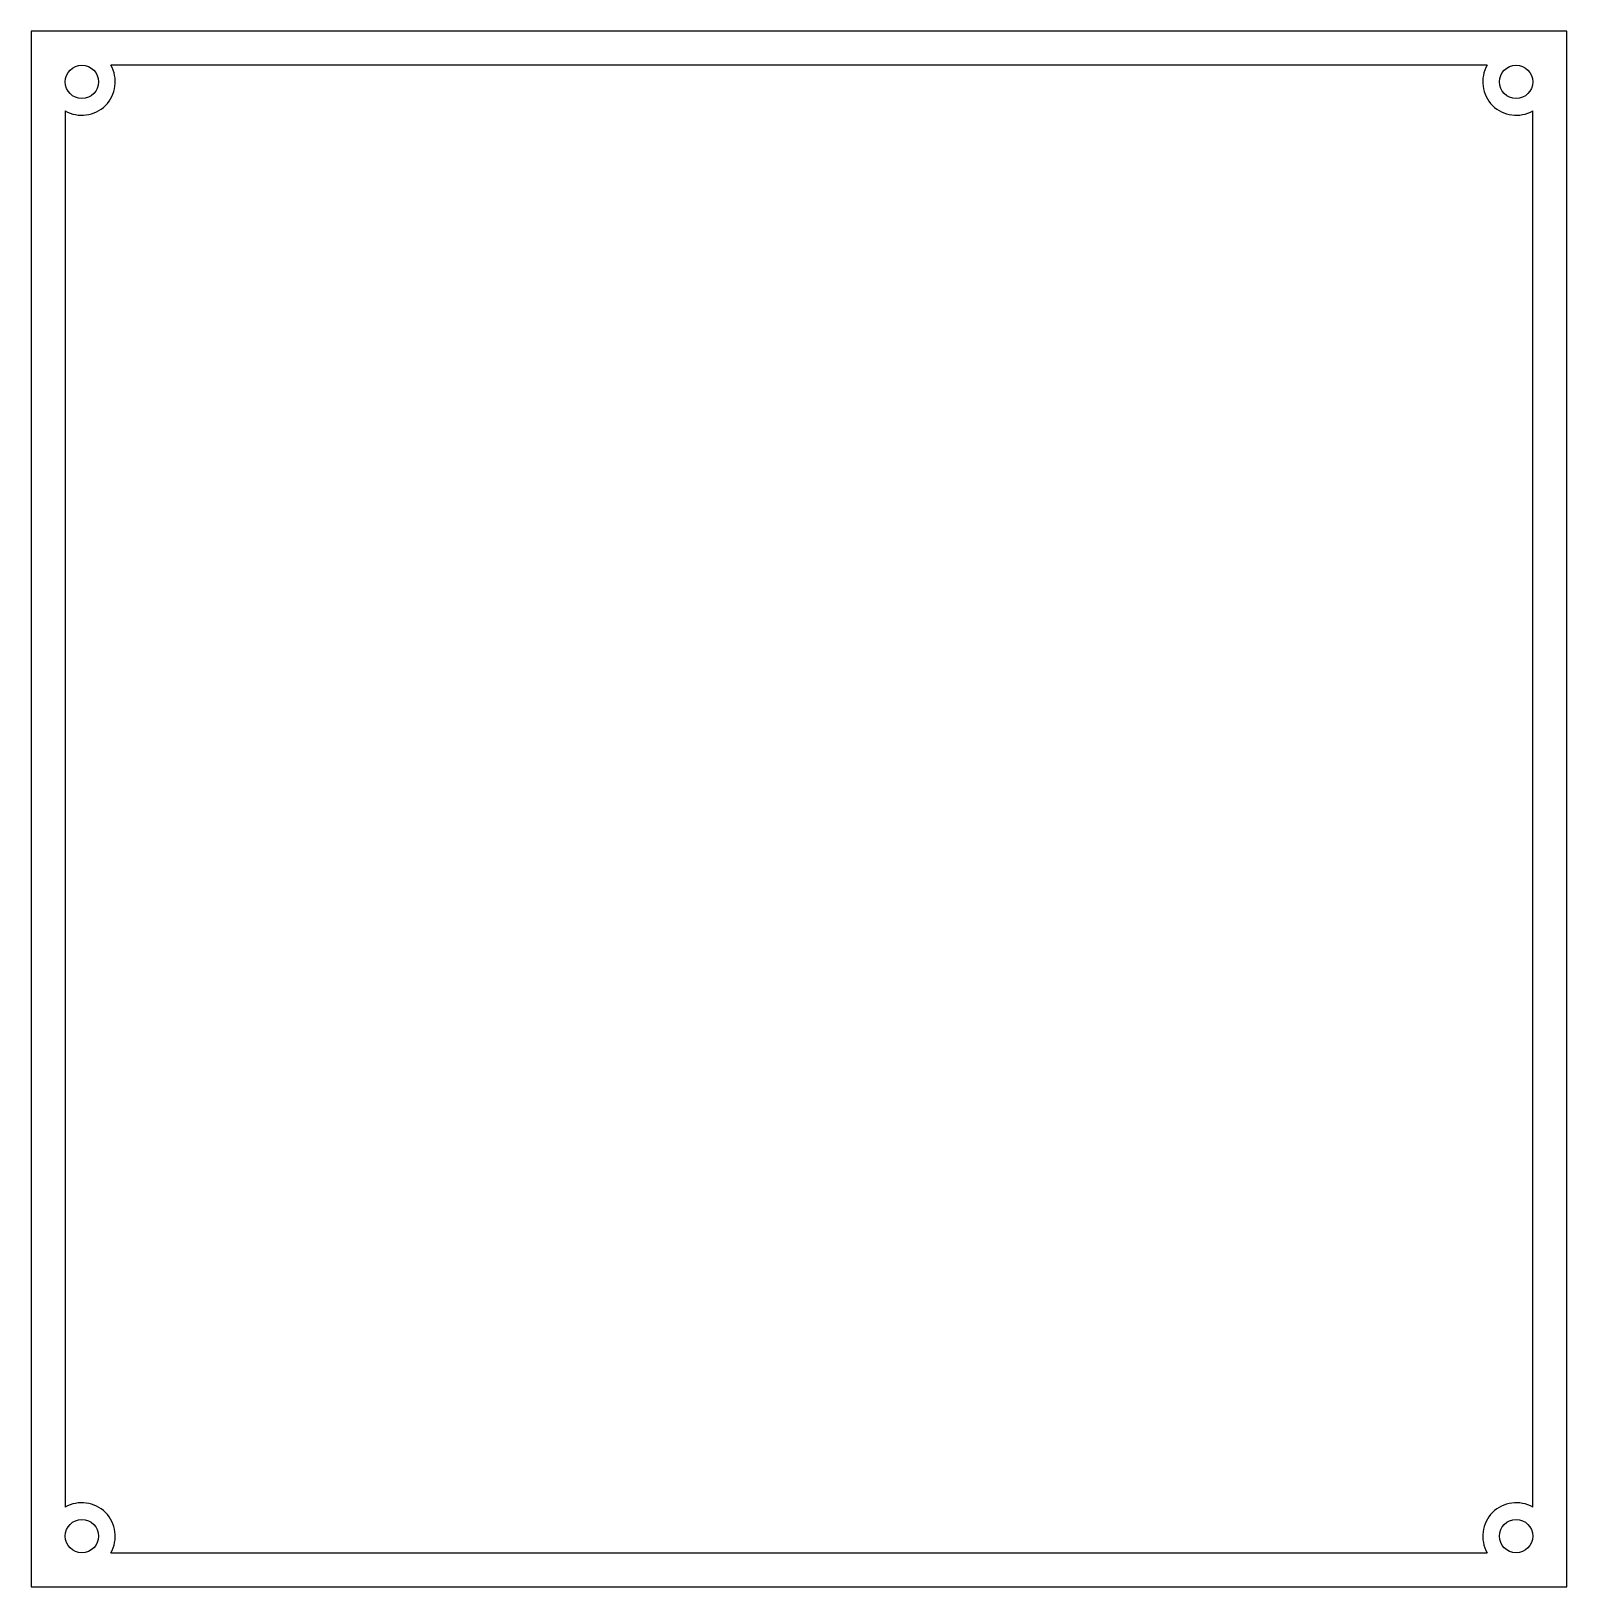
# Model space of a CAD drawing. Header units: millimetres. Extents: x -115 to 115, y -115 to 118.
import ezdxf

# ---------------------------------------------------------------- set-up
doc = ezdxf.new("R2010")
doc.units = ezdxf.units.MM

msp = doc.modelspace()

# ---------------------------------------------------------------- linework, layer by layer
at = {"color": 7, "linetype": 'Continuous', "lineweight": 25}
for p, q in [((115, 118), (-115, 118)), ((-115, 118), (-115, -115)), ((115, -115), (115, 118)), ((103.07, 112.9), (-103.07, 112.9)), ((-109.9, 106.07), (-109.9, -103.07)), ((109.9, -103.07), (109.9, 106.07)), ((-103.07, -109.9), (103.07, -109.9)), ((-115, -115), (115, -115))]:
    msp.add_line(p, q, dxfattribs=at)
for centre in [(-107.4, 110.4), (107.4, 110.4), (-107.4, -107.4), (107.4, -107.4)]:
    msp.add_circle(centre, 2.5, dxfattribs=at)
for centre, start, end in [((-107.4, 110.4), 240, 30), ((107.4, 110.4), 150, 300), ((-107.4, -107.4), 330, 120), ((107.4, -107.4), 60, 210)]:
    msp.add_arc(centre, 5, start, end, dxfattribs=at)

doc.saveas('drawing.dxf')
